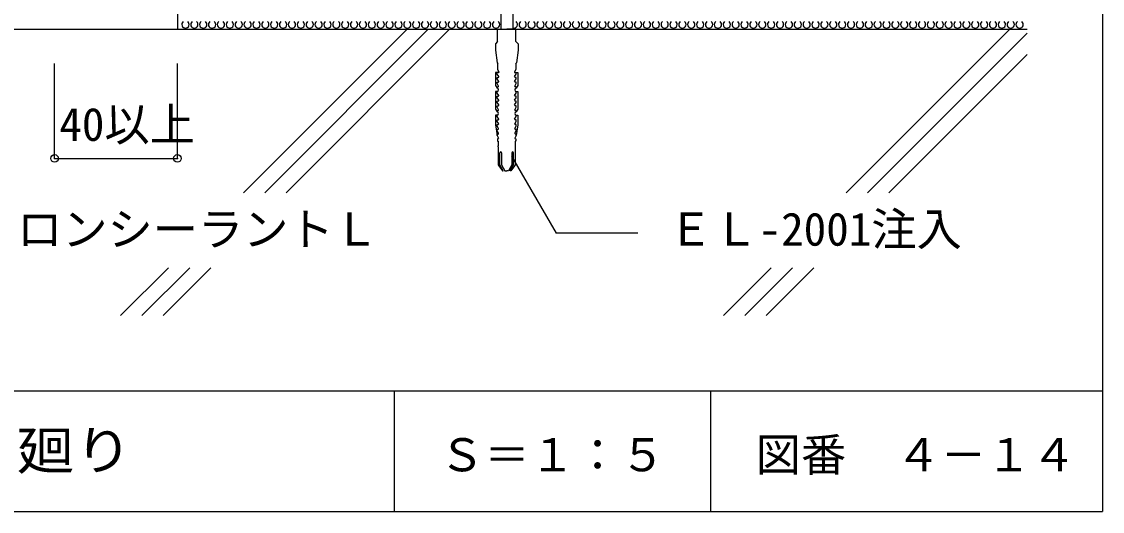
# Model space of a CAD drawing. Units: millimetres, scale not verified. Extents: x -418 to 382, y -607 to 623.
# Drawn here: x 23.7 to 382.2, y 33 to 195.5 of the extents above; entities that cross this region are included whole.
import ezdxf
from ezdxf.enums import TextEntityAlignment as Align

# ---------------------------------------------------------------- set-up
doc = ezdxf.new("R2010")
doc.units = ezdxf.units.MM
doc.header["$LTSCALE"] = 5
doc.header["$PDMODE"] = 32
doc.header["$PDSIZE"] = 2.5
for name, color, linetype in [('2-2_in line', 7, 'Continuous'), ('2-7_ビス', 7, 'Continuous'), ('2-A_moji', 7, 'Continuous'), ('2-B_dim', 7, 'Continuous'), ('2-D_ハッチ他', 4, 'Continuous'), ('2-E_con他', 4, 'Continuous'), ('F-2', 7, 'Continuous'), ('F-5', 6, 'Continuous'), ('F-7', 1, 'Continuous'), ('F-A', 7, 'Continuous')]:
    doc.layers.add(name, color=color, linetype=linetype)
doc.styles.add('HG丸ｺﾞｼｯｸM-PRO', font='')
doc.styles.add('ＭＳ ゴシック', font='')
doc.styles.get('HG丸ｺﾞｼｯｸM-PRO').set_extended_font_data('HG丸ｺﾞｼｯｸM-PRO')
doc.styles.get('ＭＳ ゴシック').set_extended_font_data('MS Gothic')

msp = doc.modelspace()

# ---------------------------------------------------------------- linework, layer by layer
at = {"layer": '2-2_in line'}
for p, q in [((75.334, 197.971), (75.334, 192.971)), ((-54.785, 192.971), (357.215, 192.971))]:
    msp.add_line(p, q, dxfattribs=at)
at = {"layer": '2-7_ビス'}
for p, q in [((182.597, 197.971), (182.597, 192.971)), ((186.597, 197.971), (186.597, 192.971)), ((181.428, 173.347), (181.428, 173.347)), ((181.428, 173.347), (181.428, 173.347)), ((187.766, 173.347), (187.766, 173.347)), ((187.766, 173.347), (187.766, 173.347)), ((181.428, 157.68), (181.861, 156.855)), ((187.766, 157.68), (187.333, 156.855))]:
    msp.add_line(p, q, dxfattribs=at)
for points in [[(181.597, 188.876), (181.597, 192.971), (184.597, 192.971)], [(187.597, 188.876), (187.597, 192.971), (184.597, 192.971)], [(181.597, 188.876), (180.847, 188.051), (180.847, 185.953), (181.395, 181.835), (181.637, 181.427), (181.597, 181.427), (181.597, 179.613), (182.03, 178.789)], [(187.597, 188.876), (188.347, 188.051), (188.347, 185.953), (187.799, 181.835), (187.557, 181.427), (187.597, 181.427), (187.597, 179.613), (187.164, 178.789)], [(181.9, 178.541), (180.922, 178.541), (180.922, 174.308), (181.423, 173.347), (181.428, 173.347)], [(181.968, 177.222), (181.461, 178.047), (181.461, 178.541)], [(181.968, 175.655), (181.461, 176.48), (181.461, 176.957), (181.81, 176.975)], [(187.226, 177.222), (187.733, 178.047), (187.733, 178.541)], [(187.226, 175.655), (187.733, 176.48), (187.733, 176.957), (187.384, 176.975)], [(187.294, 178.541), (188.272, 178.541), (188.272, 174.308), (187.77, 173.347), (187.766, 173.347)], [(181.461, 172.275), (180.922, 172.275), (180.922, 166.477), (181.428, 165.513)], [(181.428, 173.347), (181.432, 173.824), (181.749, 173.841)], [(181.911, 174.089), (181.461, 174.913), (181.461, 175.391), (181.809, 175.408)], [(181.968, 170.955), (181.461, 171.78), (181.461, 172.275)], [(187.226, 170.955), (187.733, 171.78), (187.733, 172.275)], [(187.282, 174.089), (187.733, 174.913), (187.733, 175.391), (187.385, 175.408)], [(187.766, 173.347), (187.762, 173.824), (187.445, 173.841)], [(187.733, 172.275), (188.272, 172.275), (188.272, 166.477), (187.766, 165.513)], [(181.968, 169.389), (181.461, 170.213), (181.461, 170.691), (181.809, 170.708)], [(181.968, 167.822), (181.461, 168.647), (181.461, 169.124), (181.809, 169.141)], [(187.226, 169.389), (187.733, 170.213), (187.733, 170.691), (187.385, 170.708)], [(187.226, 167.822), (187.733, 168.647), (187.733, 169.124), (187.385, 169.141)], [(181.428, 165.513), (181.432, 165.991), (181.752, 166.008)], [(181.911, 166.255), (181.461, 167.08), (181.461, 167.557), (181.809, 167.575)], [(187.283, 166.255), (187.733, 167.08), (187.733, 167.557), (187.385, 167.575)], [(187.766, 165.513), (187.762, 165.991), (187.441, 166.008)], [(181.461, 164.441), (180.922, 164.441), (180.922, 161.193), (181.428, 157.68), (181.428, 158.157), (181.737, 158.175)], [(181.936, 161.555), (181.456, 162.38), (181.461, 162.857), (181.809, 162.875)], [(181.968, 163.122), (181.461, 163.947), (181.461, 164.441)], [(187.226, 163.122), (187.733, 163.947), (187.733, 164.441)], [(187.258, 161.555), (187.738, 162.38), (187.733, 162.857), (187.385, 162.875)], [(187.733, 164.441), (188.272, 164.441), (188.272, 161.193), (187.766, 157.68), (187.765, 158.157), (187.457, 158.175)], [(181.882, 158.422), (181.431, 159.247), (181.433, 159.724), (181.756, 159.741)], [(181.904, 159.989), (181.44, 160.813), (181.444, 161.291), (181.779, 161.308)], [(187.29, 159.989), (187.754, 160.813), (187.75, 161.291), (187.415, 161.308)], [(187.312, 158.422), (187.763, 159.247), (187.761, 159.724), (187.438, 159.741)], [(181.731, 156.608), (181.597, 156.608), (181.597, 155.825), (181.747, 155.825), (181.747, 154.217), (181.753, 154.217)], [(187.463, 156.608), (187.597, 156.608), (187.597, 155.825), (187.447, 155.825), (187.447, 154.217), (187.44, 154.217)], [(181.804, 153.887), (181.804, 147.937), (182.244, 147.285), (183.247, 145.971), (183.396, 145.971), (182.311, 147.937), (182.311, 151.908)], [(182.895, 151.908), (182.895, 147.937), (183.98, 145.971), (184.597, 145.971)], [(186.299, 151.908), (186.299, 147.937), (185.214, 145.971), (184.597, 145.971)], [(187.39, 153.887), (187.39, 147.937), (186.95, 147.285), (185.947, 145.971), (185.798, 145.971), (186.883, 147.937), (186.883, 151.908)]]:
    msp.add_lwpolyline(points, dxfattribs=at)
for centre, major_axis, start_param, end_param in [((181.761, 177.198), (0, -0.229), 0.2312026, 1.6765256), ((181.889, 178.713), (0, -0.172), 0.06848, 2.1628795), ((187.305, 178.713), (0, -0.172), 4.1203058, 6.2147054), ((187.433, 177.198), (0, -0.229), 4.6066597, 6.0519827), ((181.407, 172.811), (0, -0.536), 0.0442118, 3.0973809), ((181.704, 174.065), (0, -0.229), 0.2312026, 1.6765256), ((181.761, 175.631), (0, -0.229), 0.2312026, 1.6765256), ((187.433, 175.631), (0, -0.229), 4.6066597, 6.0519827), ((187.49, 174.065), (0, -0.229), 4.6066597, 6.0519827), ((187.787, 172.811), (0, -0.536), 3.1858044, 6.2389735), ((181.761, 170.931), (0, -0.229), 0.2312026, 1.6765256), ((181.761, 169.365), (0, -0.229), 0.2312026, 1.6765256), ((187.433, 170.931), (0, -0.229), 4.6066597, 6.0519827), ((187.433, 169.365), (0, -0.229), 4.6066597, 6.0519827), ((181.407, 164.977), (0, -0.536), 0.0442118, 3.0973809), ((181.704, 166.231), (0, -0.229), 0.2312026, 1.6765256), ((181.761, 167.798), (0, -0.229), 0.2312026, 1.6765256), ((187.433, 167.798), (0, -0.229), 4.6066597, 6.0519827), ((187.49, 166.231), (0, -0.229), 4.6066597, 6.0519827), ((187.787, 164.977), (0, -0.536), 3.1858044, 6.2389735), ((181.729, 161.531), (0, -0.229), 0.2312026, 1.6765256), ((181.761, 163.098), (0, -0.229), 0.2312026, 1.6765256), ((187.433, 163.098), (0, -0.229), 4.6066597, 6.0519827), ((187.465, 161.531), (0, -0.229), 4.6066597, 6.0519827), ((181.674, 158.398), (0, -0.229), 0.2312026, 1.6765256), ((181.697, 159.965), (0, -0.229), 0.2312026, 1.6765256), ((187.497, 159.965), (0, -0.229), 4.6066597, 6.0519827), ((187.52, 158.398), (0, -0.229), 4.6066597, 6.0519827), ((181.718, 156.781), (0, -0.174), 0.0818475, 2.1771705), ((181.077, 153.923), (0, -0.8), 1.5261677, 1.947508), ((187.476, 156.781), (0, -0.174), 4.1060148, 6.2013378), ((188.117, 153.923), (0, -0.8), 4.3356773, 4.7570176), ((182.603, 151.898), (0, -0.321), 1.5390306, 4.6806232), ((186.591, 151.898), (0, -0.321), 1.6025621, 4.7441547)]:
    msp.add_ellipse(centre, major_axis=major_axis, ratio=0.909574, start_param=start_param, end_param=end_param, dxfattribs=at)
at = {"layer": '2-A_moji'}
for p in [(186.239, 150.855), (228.142, 125.331)]:
    msp.add_line(p, (200.975, 125.331), dxfattribs=at)
at = {"layer": '2-B_dim'}
for p, q in [((34.597, 150.104), (34.597, 181.567)), ((75.334, 150.104), (75.334, 181.567)), ((34.597, 150.104), (75.334, 150.104))]:
    msp.add_line(p, q, dxfattribs=at)
at = {"layer": '2-B_dim', "color": 1}
for p in [(34.597, 150.104), (75.334, 150.104)]:
    msp.add_point(p, dxfattribs=at)
at = {"layer": '2-D_ハッチ他'}
for centre, start in [((78.029, 194.513), 127.52351), ((80.972, 194.513), 127.52351), ((83.916, 194.513), 127.52351), ((86.86, 194.513), 127.52351), ((89.804, 194.513), 127.52351), ((92.748, 194.513), 127.52351), ((95.692, 194.513), 127.52351), ((98.636, 194.513), 127.52351), ((101.58, 194.513), 127.52351), ((104.524, 194.513), 127.52351), ((107.468, 194.513), 127.52351), ((110.412, 194.513), 127.52351), ((113.356, 194.513), 127.52351), ((116.3, 194.513), 127.52351), ((119.243, 194.513), 127.52351), ((122.187, 194.513), 127.52351), ((125.131, 194.513), 127.52351), ((128.075, 194.513), 127.52351), ((131.019, 194.513), 127.52351), ((133.963, 194.513), 127.52351), ((136.907, 194.513), 127.52351), ((139.851, 194.513), 127.52351), ((142.795, 194.513), 127.52351), ((145.739, 194.513), 127.52351), ((148.683, 194.513), 127.52351), ((151.627, 194.513), 127.52351), ((154.571, 194.513), 127.52351), ((157.514, 194.513), 127.52351), ((160.458, 194.513), 127.52351), ((163.402, 194.513), 127.52351), ((166.346, 194.513), 127.52351), ((169.29, 194.513), 127.52351), ((172.234, 194.513), 127.52351), ((175.178, 194.513), 127.52351), ((178.122, 194.513), 127.52351), ((181.066, 194.513), 127.52351), ((186.954, 194.513), 252.83234), ((189.898, 194.513), 127.52351), ((192.841, 194.513), 127.52351), ((195.785, 194.513), 127.52351), ((198.729, 194.513), 127.52351), ((201.673, 194.513), 127.52351), ((204.617, 194.513), 127.52351), ((207.561, 194.513), 127.52351), ((210.505, 194.513), 127.52351), ((213.449, 194.513), 127.52351), ((216.393, 194.513), 127.52351), ((219.337, 194.513), 127.52351), ((222.281, 194.513), 127.52351), ((225.225, 194.513), 127.52351), ((228.169, 194.513), 127.52351), ((231.112, 194.513), 127.52351), ((234.056, 194.513), 127.52351), ((237, 194.513), 127.52351), ((239.944, 194.513), 127.52351), ((242.888, 194.513), 127.52351), ((245.832, 194.513), 127.52351), ((248.776, 194.513), 127.52351), ((251.72, 194.513), 127.52351), ((254.664, 194.513), 127.52351), ((257.608, 194.513), 127.52351), ((260.552, 194.513), 127.52351), ((263.496, 194.513), 127.52351), ((266.439, 194.513), 127.52351), ((269.383, 194.513), 127.52351), ((272.327, 194.513), 127.52351), ((275.271, 194.513), 127.52351), ((278.215, 194.513), 127.52351), ((281.159, 194.513), 127.52351), ((284.103, 194.513), 127.52351), ((287.047, 194.513), 127.52351), ((289.991, 194.513), 127.52351), ((292.935, 194.513), 127.52351), ((295.879, 194.513), 127.52351), ((298.823, 194.513), 127.52351), ((301.767, 194.513), 127.52351), ((304.71, 194.513), 127.52351), ((307.654, 194.513), 127.52351), ((310.598, 194.513), 127.52351), ((313.542, 194.513), 127.52351), ((316.486, 194.513), 127.52351), ((319.43, 194.513), 127.52351), ((322.374, 194.513), 127.52351), ((325.318, 194.513), 127.52351), ((328.262, 194.513), 127.52351), ((331.206, 194.513), 127.52351), ((334.15, 194.513), 127.52351), ((337.094, 194.513), 127.52351), ((340.037, 194.513), 127.52351), ((342.981, 194.513), 127.52351), ((345.925, 194.513), 127.52351), ((348.869, 194.513), 127.52351), ((351.813, 194.513), 127.52351), ((354.757, 194.513), 127.52351)]:
    msp.add_arc(centre, 1.208, start, 52.47649, dxfattribs=at)
at = {"layer": '2-E_con他'}
for p, q in [((97.254, 138.701), (151.524, 192.971)), ((104.326, 138.701), (158.595, 192.971)), ((111.397, 138.701), (165.667, 192.971)), ((297.254, 138.701), (351.524, 192.971)), ((304.326, 138.701), (357.215, 191.591)), ((311.397, 138.701), (357.215, 184.519)), ((56.524, 97.971), (72.351, 113.798)), ((63.595, 97.971), (79.422, 113.798)), ((70.667, 97.971), (86.493, 113.798)), ((256.524, 97.971), (272.351, 113.798)), ((263.595, 97.971), (279.422, 113.798)), ((270.667, 97.971), (286.493, 113.798))]:
    msp.add_line(p, q, dxfattribs=at)
at = {"layer": 'F-2'}
for p, q in [((147.215, 72.971), (147.215, 32.971)), ((252.215, 72.971), (252.215, 32.971))]:
    msp.add_line(p, q, dxfattribs=at)
at = {"layer": 'F-5'}
msp.add_line((-417.785, 72.971), (382.215, 72.971), dxfattribs=at)
at = {"layer": 'F-7'}
for p in [(382.215, 622.971), (-417.785, 32.971)]:
    msp.add_line(p, (382.215, 32.971), dxfattribs=at)

# ---------------------------------------------------------------- texts
at = {"layer": '2-A_moji', "style": 'ＭＳ ゴシック'}
for s, p in [('ロンシーラントＬ', (22.169, 117.831)), ('ＥＬ-2001注入', (238.142, 117.831))]:
    msp.add_text(s, height=11, dxfattribs=at).set_placement(p, align=Align.BOTTOM_LEFT)
at = {"layer": '2-B_dim', "style": 'ＭＳ ゴシック'}
msp.add_text('40以上', height=11, dxfattribs=at).set_placement((36.168, 152.604), align=Align.BOTTOM_LEFT)
at = {"layer": 'F-A', "style": 'HG丸ｺﾞｼｯｸM-PRO', "width": 1.1}
msp.add_text('部位：ドレイン廻り', height=12.83, dxfattribs=at).set_placement((-112.785, 42.971), align=Align.BOTTOM_LEFT)
at = {"layer": 'F-A', "style": 'HG丸ｺﾞｼｯｸM-PRO'}
for s, p in [('Ｓ＝１：５', (162.215, 42.971)), ('図番', (267.215, 42.971)), ('４－１４', (313.632, 42.971))]:
    msp.add_text(s, height=11, dxfattribs=at).set_placement(p, align=Align.BOTTOM_LEFT)

doc.saveas('drawing.dxf')
